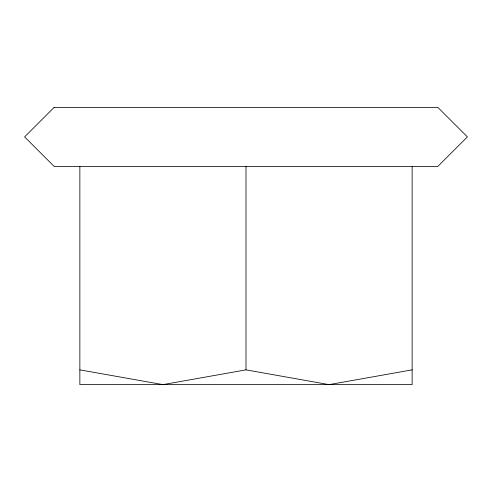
<?xml version="1.0" encoding="UTF-8"?>
<svg xmlns="http://www.w3.org/2000/svg" width="492" height="492" viewBox="0 0 492 492"><rect width="100%" height="100%" fill="white"/><g stroke="black" fill="none" stroke-linecap="round" stroke-linejoin="round"><path stroke-width="0.74" d="M412.142 369.861L329.068 384.621L246 369.861L162.932 384.621L79.858 369.861M412.142 166.419L412.142 384.621L79.858 384.621L79.858 166.419M246 166.419L246 369.861M54.157 107.379L24.6 136.899L54.157 166.419L437.843 166.419L467.4 136.899L437.843 107.379L54.157 107.379"/></g></svg>
